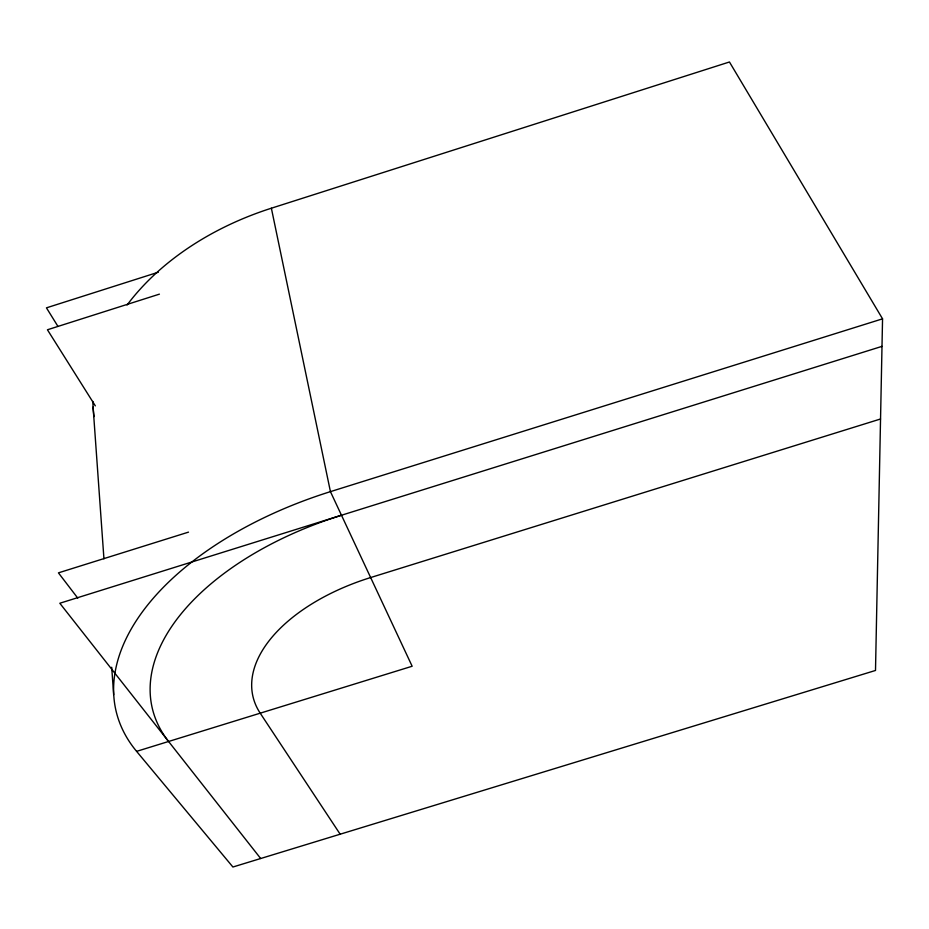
<?xml version="1.0" encoding="UTF-8"?>
<svg xmlns="http://www.w3.org/2000/svg" width="929" height="929" viewBox="0 0 929 929"><rect width="100%" height="100%" fill="white"/><g stroke="black" fill="none" stroke-linecap="round" stroke-linejoin="round"><path stroke-width="1.39" d="M882.55 318.833L875.501 670.459L232.912 867.012L136.598 751.364A294.899 164.561 -13.6 0 1 330.434 491.638L882.55 318.833L729.451 61.988L271.373 208.212A251.167 177.218 -12.4 0 0 127.076 305.037M158.36 272.197L46.45 307.847L57.865 326.276M159.416 294.145L47.437 329.772L95.315 405.857M188.506 532.131L58.434 572.856L77.781 598.125M881.993 346.366L59.816 603.246L260.677 858.512M880.541 418.991L370.648 577.548A160.81 88.975 -13.6 0 0 260.213 713.182L340.165 834.207M136.598 751.364L412.151 666.244L330.434 491.638L271.373 208.212M93.097 407.018L103.943 558.828M111.701 667.266L113.663 694.741M168.579 741.481A259.783 144.576 -13.6 0 1 341.489 515.247M94.015 416.587A251.167 177.218 -12.4 0 1 92.888 401.467"/></g></svg>
